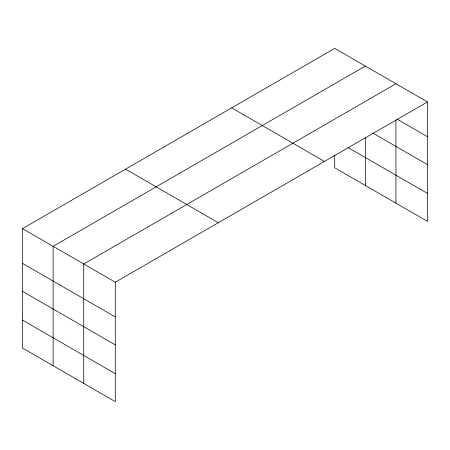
<?xml version="1.0" encoding="UTF-8"?>
<svg xmlns="http://www.w3.org/2000/svg" width="450" height="450" viewBox="0 0 450 450"><rect width="100%" height="100%" fill="white"/><g stroke="black" fill="none" stroke-linecap="round" stroke-linejoin="round"><path stroke-width="0.67" d="M427.5 101.953L334.71 48.381L22.5 228.639L22.5 348.047L115.29 401.619L115.29 282.206L427.5 101.953L427.5 221.361L334.71 167.794L334.71 155.222M365.332 66.06L53.123 246.313L53.123 365.726M395.949 83.739L83.739 263.993L83.739 383.406M397.164 119.188L427.5 136.704M372.538 132.907L427.5 164.638M347.923 147.482L427.5 193.427M231.683 107.865L324.473 161.438M125.528 169.155L218.317 222.722M22.5 228.639L115.29 282.206M22.5 263.385L115.29 316.957M22.5 291.324L115.29 344.897M22.5 320.108L115.29 373.68M395.949 119.886L395.949 203.147M365.332 137.171L365.332 185.473"/></g></svg>
